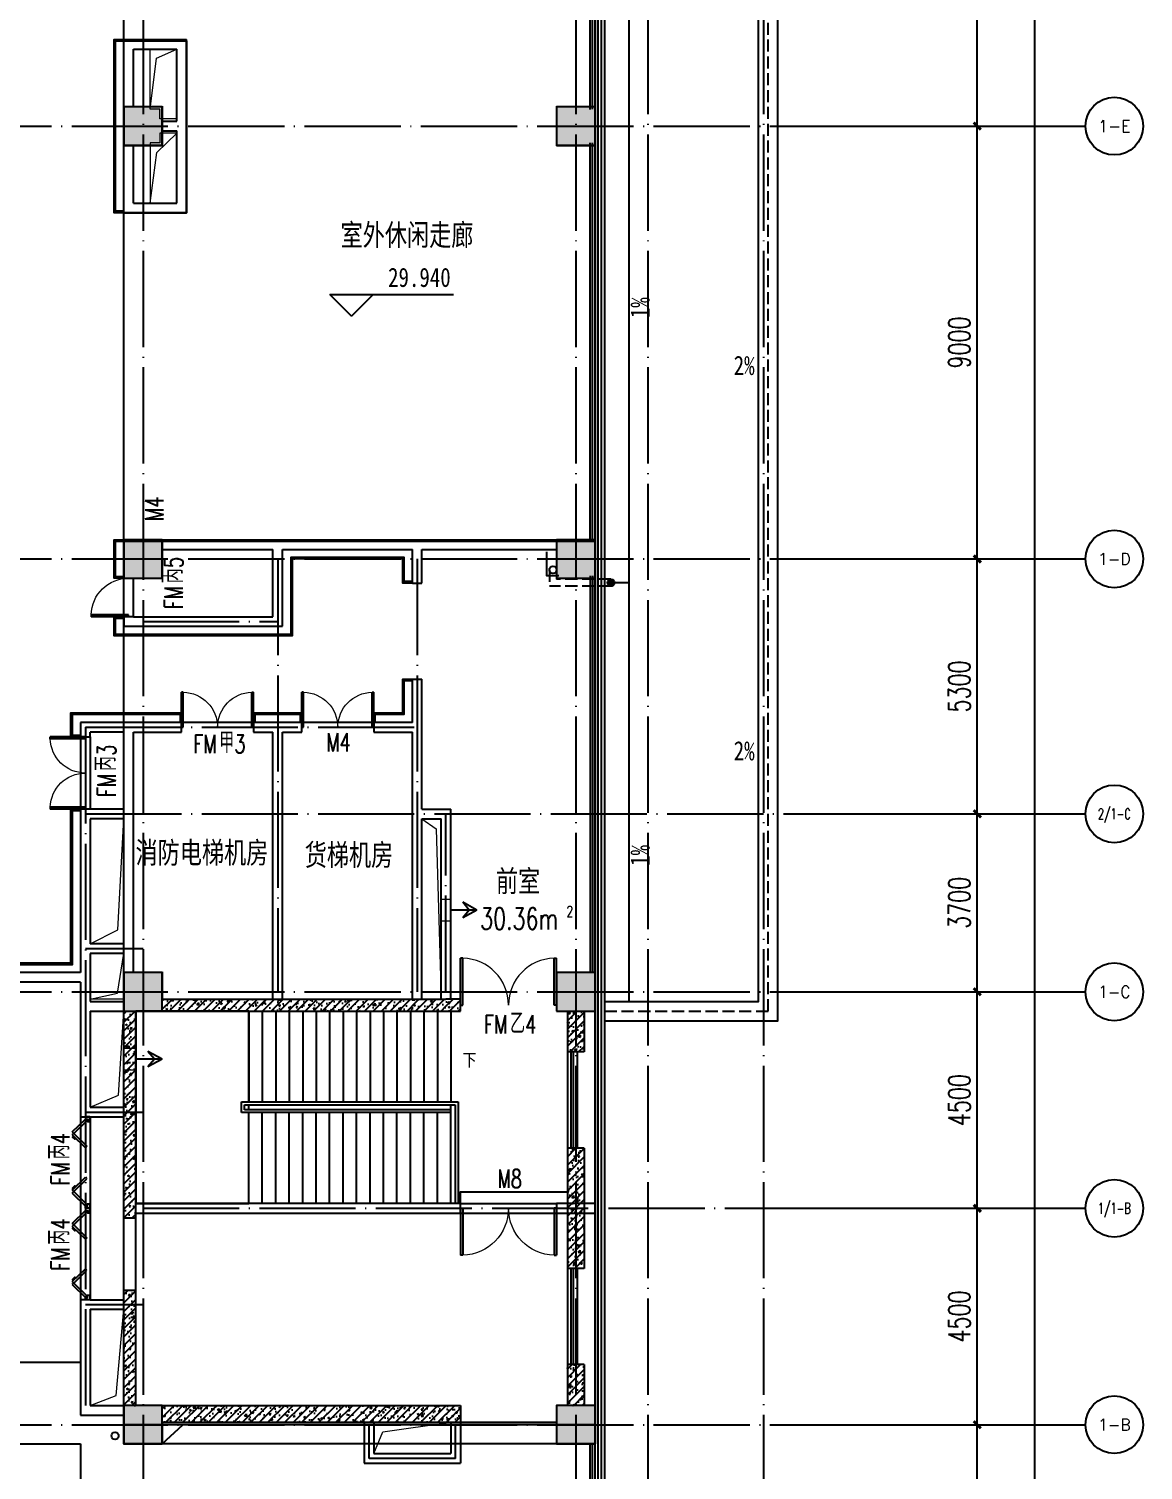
# Model space of a CAD drawing. Header units: millimetres. Extents: x 948020 to 1044234, y 901182 to 1012496.
# Drawn here: x 1021059 to 1044234, y 917026 to 946993 of the extents above; entities that cross this region are included whole.
import ezdxf
from ezdxf.enums import TextEntityAlignment as Align

# ---------------------------------------------------------------- set-up
doc = ezdxf.new("R2010")
doc.units = ezdxf.units.MM
doc.header["$LTSCALE"] = 1000
doc.header["$MEASUREMENT"] = 0
for name, pattern in [('7', [1.2, -0.6, 0.6]), ('DASH', [0.35, 0.25, -0.1]), ('DOTE', [2.42, 2, -0.2, 0.02, -0.2])]:
    doc.linetypes.add(name, pattern=pattern)
doc.layers.get('0').update_dxf_attribs({"linetype": 'CONTINUOUS'})
doc.layers.get('Defpoints').update_dxf_attribs({"linetype": 'CONTINUOUS'})
for name, color, linetype in [('AXIS', 3, 'CONTINUOUS'), ('COLUMN', 255, 'CONTINUOUS'), ('DIM_ELEV', 3, 'CONTINUOUS'), ('DIM_SYMB', 3, 'CONTINUOUS'), ('DOTE', 1, 'DOTE'), ('PUB_HATCH', 251, 'CONTINUOUS'), ('RAIL', 163, 'CONTINUOUS'), ('SPACE', 7, 'CONTINUOUS'), ('STAIR', 2, 'CONTINUOUS'), ('WALL', 255, 'CONTINUOUS'), ('WINDOW', 4, 'CONTINUOUS'), ('WZ', 7, 'CONTINUOUS'), ('x粉刷线', 62, 'CONTINUOUS'), ('排烟', 6, 'CONTINUOUS'), ('文字', 7, 'CONTINUOUS'), ('柱', 2, 'CONTINUOUS'), ('柱虚线', 54, '7'), ('栏杆', 212, 'CONTINUOUS'), ('砼墙', 3, 'CONTINUOUS'), ('门窗', 40, 'CONTINUOUS')]:
    doc.layers.add(name, color=color, linetype=linetype)
doc.layers.add('P-SANR-FIXT', color=6, linetype='CONTINUOUS', lineweight=15)
doc.styles.add('-宋体', font='', dxfattribs={"width": 0.8})
doc.styles.add('_TCH_AXIS', font='COMPLEX', dxfattribs={"bigfont": 'GBCBIG'})
doc.styles.add('_TCH_DIM', font='', dxfattribs={"width": 0.8})
doc.styles.add('_TCH_SPACE', font='SIMPLEX', dxfattribs={"height": 5, "bigfont": 'GBCBIG'})
doc.styles.add('DIM_FONT', font='SIMPLEX', dxfattribs={"width": 0.7, "bigfont": 'GBCBIG'})
doc.styles.get('-宋体').set_extended_font_data('SimSun')
doc.styles.get('_TCH_DIM').set_extended_font_data('SimSun')
doc.dimstyles.new('_TCH_ARCH&&150', dxfattribs={"dimscale": 1.5, "dimtxt": 300, "dimasz": 100, "dimexe": 250, "dimexo": 300, "dimgap": 100, "dimtad": 1, "dimdec": 0, "dimzin": 0, "dimdsep": 46, "dimtxsty": 'DIM_FONT', "dimblk": 'ARCHTICK', "dimcen": 0.09, "dimclrt": 7, "dimazin": 2, "dimtfac": 1, "dimtdec": 0, "dimtix": 1, "dimtmove": 2, "dimatfit": 3, "dimfxl": 1, "dimtolj": 1, "dimtzin": 0, "dimarcsym": 0})
pattern_1 = [(45, (0, 0), (-88.388348, 88.388348), []), (50, (0, 0), (358.63009, -31.37607), [37.5, -412.5]), (355, (0, 0), (-69.37567, 376.09607), [30, -330]), (100.4514, (29.9, -2.6), (289.25469, 344.71977), [31.870095, -350.57106]), (46.1842, (0, 100), (533.62052, -82.75951), [56.25, -618.75]), (96.6356, (44.47, 93.1), (467.33135, 487.05894), [47.80514, -525.8565]), (351.1842, (0, 100), (467.33097, 487.0593), [45, -495]), (21, (50, 75), (298.453526, -201.309445), [37.5, -412.5]), (326, (50, 75), (121.65767, 362.57502), [30, -330]), (71.4514, (74.87, 58.22), (420.11131, 161.26525), [31.870095, -350.57106]), (37.5, (0, 0), (6.079928, 166.446927), [0, -326, 0, -335, 0, -331.25]), (7.5, (0, 0), (131.534769, 197.205856), [0, -191, 0, -318.5, 0, -126.25]), (327.5, (-111.5, 0), (266.911218, -11.277436), [0, -125, 0, -390, 0, -517.5]), (317.5, (-161.5, 0), (291.593085, 50.05249), [0, -162.5, 0, -259, 0, -367.5])]

# ---------------------------------------------------------------- blocks, each defined once
blk = doc.blocks.new('A$C5BB50297')
at = {"layer": '柱', "const_width": 0.35}
for points in [[(639.18, 270.18), (639.18, 278.18), (631.18, 278.18), (631.18, 270.18)], [(729.18, 270.18), (729.18, 278.18), (721.18, 278.18), (721.18, 270.18)], [(639.18, 180.18), (639.18, 188.18), (631.18, 188.18), (631.18, 180.18)], [(729.18, 180.18), (729.18, 188.18), (721.18, 188.18), (721.18, 180.18)]]:
    blk.add_lwpolyline(points, close=True, dxfattribs=at)
for points in [[(639.18, 92.68), (639.18, 98.18), (631.18, 98.18), (631.18, 90.18)], [(726.93, 90.18), (729.18, 90.18), (729.18, 98.18), (721.18, 98.18), (721.18, 92.68)], [(633.68, 90.18), (639.18, 90.18)], [(721.18, 90.18), (723.43, 90.18)], [(631.18, 8.18), (631.18, 0.18), (639.18, 0.18), (639.18, 4.68)], [(639.18, 8.18), (633.68, 8.18)], [(723.43, 8.18), (721.18, 8.18)], [(721.18, 4.68), (721.18, 0.18), (729.18, 0.18), (729.18, 8.18), (726.93, 8.18)]]:
    blk.add_lwpolyline(points, dxfattribs=at)
at = {"layer": '柱虚线', "const_width": 0.18}
for points in [[(631.18, 90.18), (633.68, 90.18)], [(639.18, 90.18), (639.18, 92.68)], [(721.18, 92.68), (721.18, 90.18)], [(723.43, 90.18), (726.93, 90.18)], [(633.68, 8.18), (631.18, 8.18)], [(639.18, 4.68), (639.18, 8.18)], [(721.18, 8.18), (721.18, 4.68)], [(726.93, 8.18), (723.43, 8.18)]]:
    blk.add_lwpolyline(points, dxfattribs=at)
at = {"layer": '砼墙', "const_width": 0.35}
for points in [[(631.18, 47.18), (631.18, 90.18)], [(633.68, 47.18), (633.68, 90.18)], [(639.18, 92.68), (701.18, 92.68)], [(639.18, 90.18), (701.18, 90.18)], [(701.18, 90.18), (701.18, 92.68)], [(721.18, 90.18), (721.18, 92.68)], [(723.43, 81.68), (723.43, 90.18)], [(726.93, 81.68), (726.93, 90.18)], [(726.93, 81.68), (723.43, 81.68)], [(723.43, 36.68), (723.43, 61.68)], [(726.93, 61.68), (723.43, 61.68)], [(726.93, 36.68), (726.93, 61.68)], [(633.68, 47.18), (631.18, 47.18)], [(726.93, 36.68), (723.43, 36.68)], [(631.18, 8.18), (631.18, 32.18)], [(633.68, 32.18), (631.18, 32.18)], [(633.68, 8.18), (633.68, 32.18)], [(723.43, 8.18), (723.43, 16.68)], [(726.93, 16.68), (723.43, 16.68)], [(726.93, 8.18), (726.93, 16.68)], [(639.18, 8.18), (701.18, 8.18)], [(701.18, 4.68), (701.18, 8.18)], [(721.18, 4.68), (721.18, 8.18)], [(639.18, 4.68), (701.18, 4.68)]]:
    blk.add_lwpolyline(points, dxfattribs=at)
blk = doc.blocks.new('_ArchTick')
at = {"color": 0, "linetype": 'ByBlock', "const_width": 0.4}
blk.add_lwpolyline([(-0.5, -0.5), (0.5, 0.5)], dxfattribs=at)
blk = doc.blocks.new('*D17')
at = {"layer": 'AXIS', "color": 0, "lineweight": -2, "transparency": 16777216}
for p, q in [((1037484, 917971), (1041159, 917971)), ((1040784, 912771), (1040784, 917971)), ((1037484, 912771), (1041159, 912771))]:
    blk.add_line(p, q, dxfattribs=at)
at = {"layer": 'Defpoints', "color": 0}
for p in [(1037034, 917971), (1040784, 917971), (1037034, 912771)]:
    blk.add_point(p, dxfattribs=at)
at = {"layer": 'AXIS', "color": 0, "lineweight": -2, "transparency": 16777216, "xscale": 150, "yscale": 150, "zscale": 150}
for p, rotation in [((1040784, 917971), 90), ((1040784, 912771), 270)]:
    blk.add_blockref('_ArchTick', p, dxfattribs=dict(at, rotation=rotation))
at = {"layer": 'AXIS', "color": 7, "transparency": 16777216, "insert": (1040409, 915371), "char_height": 450, "attachment_point": 5, "rotation": 90, "style": 'DIM_FONT'}
blk.add_mtext('\\A1;5200', dxfattribs=at)
blk = doc.blocks.new('*D18')
at = {"layer": 'AXIS', "color": 0, "lineweight": -2, "transparency": 16777216}
for p, q in [((1037484, 922471), (1041159, 922471)), ((1040784, 917971), (1040784, 922471)), ((1037484, 917971), (1041159, 917971))]:
    blk.add_line(p, q, dxfattribs=at)
at = {"layer": 'Defpoints', "color": 0}
for p in [(1037034, 922471), (1040784, 922471), (1037034, 917971)]:
    blk.add_point(p, dxfattribs=at)
at = {"layer": 'AXIS', "color": 0, "lineweight": -2, "transparency": 16777216, "xscale": 150, "yscale": 150, "zscale": 150}
for p, rotation in [((1040784, 922471), 90), ((1040784, 917971), 270)]:
    blk.add_blockref('_ArchTick', p, dxfattribs=dict(at, rotation=rotation))
at = {"layer": 'AXIS', "color": 7, "transparency": 16777216, "insert": (1040409, 920221), "char_height": 450, "attachment_point": 5, "rotation": 90, "style": 'DIM_FONT'}
blk.add_mtext('\\A1;4500', dxfattribs=at)
blk = doc.blocks.new('*D19')
at = {"layer": 'AXIS', "color": 0, "lineweight": -2, "transparency": 16777216}
for p, q in [((1037484, 926971), (1041159, 926971)), ((1040784, 922471), (1040784, 926971)), ((1037484, 922471), (1041159, 922471))]:
    blk.add_line(p, q, dxfattribs=at)
at = {"layer": 'Defpoints', "color": 0}
for p in [(1037034, 926971), (1040784, 926971), (1037034, 922471)]:
    blk.add_point(p, dxfattribs=at)
at = {"layer": 'AXIS', "color": 0, "lineweight": -2, "transparency": 16777216, "xscale": 150, "yscale": 150, "zscale": 150}
for p, rotation in [((1040784, 926971), 90), ((1040784, 922471), 270)]:
    blk.add_blockref('_ArchTick', p, dxfattribs=dict(at, rotation=rotation))
at = {"layer": 'AXIS', "color": 7, "transparency": 16777216, "insert": (1040409, 924721), "char_height": 450, "attachment_point": 5, "rotation": 90, "style": 'DIM_FONT'}
blk.add_mtext('\\A1;4500', dxfattribs=at)
blk = doc.blocks.new('*D20')
at = {"layer": 'AXIS', "color": 0, "lineweight": -2, "transparency": 16777216}
for p, q in [((1037484, 930671), (1041159, 930671)), ((1040784, 926971), (1040784, 930671)), ((1037484, 926971), (1041159, 926971))]:
    blk.add_line(p, q, dxfattribs=at)
at = {"layer": 'Defpoints', "color": 0}
for p in [(1037034, 930671), (1040784, 930671), (1037034, 926971)]:
    blk.add_point(p, dxfattribs=at)
at = {"layer": 'AXIS', "color": 0, "lineweight": -2, "transparency": 16777216, "xscale": 150, "yscale": 150, "zscale": 150}
for p, rotation in [((1040784, 930671), 90), ((1040784, 926971), 270)]:
    blk.add_blockref('_ArchTick', p, dxfattribs=dict(at, rotation=rotation))
at = {"layer": 'AXIS', "color": 7, "transparency": 16777216, "insert": (1040409, 928821), "char_height": 450, "attachment_point": 5, "rotation": 90, "style": 'DIM_FONT'}
blk.add_mtext('\\A1;3700', dxfattribs=at)
blk = doc.blocks.new('*D21')
at = {"layer": 'AXIS', "color": 0, "lineweight": -2, "transparency": 16777216}
for p, q in [((1037484, 935971), (1041159, 935971)), ((1040784, 930671), (1040784, 935971)), ((1037484, 930671), (1041159, 930671))]:
    blk.add_line(p, q, dxfattribs=at)
at = {"layer": 'Defpoints', "color": 0}
for p in [(1037034, 935971), (1040784, 935971), (1037034, 930671)]:
    blk.add_point(p, dxfattribs=at)
at = {"layer": 'AXIS', "color": 0, "lineweight": -2, "transparency": 16777216, "xscale": 150, "yscale": 150, "zscale": 150}
for p, rotation in [((1040784, 935971), 90), ((1040784, 930671), 270)]:
    blk.add_blockref('_ArchTick', p, dxfattribs=dict(at, rotation=rotation))
at = {"layer": 'AXIS', "color": 7, "transparency": 16777216, "insert": (1040409, 933321), "char_height": 450, "attachment_point": 5, "rotation": 90, "style": 'DIM_FONT'}
blk.add_mtext('\\A1;5300', dxfattribs=at)
blk = doc.blocks.new('*D22')
at = {"layer": 'AXIS', "color": 0, "lineweight": -2, "transparency": 16777216}
for p, q in [((1037484, 944971), (1041159, 944971)), ((1040784, 935971), (1040784, 944971)), ((1037484, 935971), (1041159, 935971))]:
    blk.add_line(p, q, dxfattribs=at)
at = {"layer": 'Defpoints', "color": 0}
for p in [(1037034, 944971), (1040784, 944971), (1037034, 935971)]:
    blk.add_point(p, dxfattribs=at)
at = {"layer": 'AXIS', "color": 0, "lineweight": -2, "transparency": 16777216, "xscale": 150, "yscale": 150, "zscale": 150}
for p, rotation in [((1040784, 944971), 90), ((1040784, 935971), 270)]:
    blk.add_blockref('_ArchTick', p, dxfattribs=dict(at, rotation=rotation))
at = {"layer": 'AXIS', "color": 7, "transparency": 16777216, "insert": (1040409, 940471), "char_height": 450, "attachment_point": 5, "rotation": 90, "style": 'DIM_FONT'}
blk.add_mtext('\\A1;9000', dxfattribs=at)
blk = doc.blocks.new('*D23')
at = {"layer": 'AXIS', "color": 0, "lineweight": -2, "transparency": 16777216}
for p, q in [((1037484, 953971), (1041159, 953971)), ((1040784, 944971), (1040784, 953971)), ((1037484, 944971), (1041159, 944971))]:
    blk.add_line(p, q, dxfattribs=at)
at = {"layer": 'Defpoints', "color": 0}
for p in [(1037034, 953971), (1040784, 953971), (1037034, 944971)]:
    blk.add_point(p, dxfattribs=at)
at = {"layer": 'AXIS', "color": 0, "lineweight": -2, "transparency": 16777216, "xscale": 150, "yscale": 150, "zscale": 150}
for p, rotation in [((1040784, 953971), 90), ((1040784, 944971), 270)]:
    blk.add_blockref('_ArchTick', p, dxfattribs=dict(at, rotation=rotation))
at = {"layer": 'AXIS', "color": 7, "transparency": 16777216, "insert": (1040409, 949471), "char_height": 450, "attachment_point": 5, "rotation": 90, "style": 'DIM_FONT'}
blk.add_mtext('\\A1;9000', dxfattribs=at)
blk = doc.blocks.new('*D32')
at = {"layer": 'AXIS', "color": 0, "lineweight": -2, "transparency": 16777216}
for p, q in [((1037484, 1002971), (1042359, 1002971)), ((1041984, 912671), (1041984, 1002971)), ((1037484, 912671), (1042359, 912671))]:
    blk.add_line(p, q, dxfattribs=at)
at = {"layer": 'Defpoints', "color": 0}
for p in [(1037034, 1002971), (1041984, 1002971), (1037034, 912671)]:
    blk.add_point(p, dxfattribs=at)
at = {"layer": 'AXIS', "color": 0, "lineweight": -2, "transparency": 16777216, "xscale": 150, "yscale": 150, "zscale": 150}
for p, rotation in [((1041984, 1002971), 90), ((1041984, 912671), 270)]:
    blk.add_blockref('_ArchTick', p, dxfattribs=dict(at, rotation=rotation))
at = {"layer": 'AXIS', "color": 7, "transparency": 16777216, "insert": (1041609, 957821), "char_height": 450, "attachment_point": 5, "rotation": 90, "style": 'DIM_FONT'}
blk.add_mtext('\\A1;90300', dxfattribs=at)
blk = doc.blocks.new('_FZH')
blk.add_lwpolyline([(-0.5, -0.5), (0.5, -0.5), (0.5, 0.5), (-0.5, 0.5)], close=True)
at = {"layer": 'PUB_HATCH'}
blk.add_solid([(-0.5, -0.5), (0.5, -0.5), (-0.5, 0.5), (0.5, 0.5)], dxfattribs=at)
blk = doc.blocks.new('$DorLib2D$00000002')
for p, q in [((-0.5, 0), (-0.5, 0.4875)), ((-0.475, 0.4875), (-0.5, 0.4875)), ((-0.475, 0), (-0.475, 0.4875)), ((0.475, 0), (0.475, 0.4875)), ((0.475, 0.4875), (0.5, 0.4875)), ((0.5, 0), (0.5, 0.4875)), ((-0.5, 0), (-0.475, 0)), ((0.5, 0), (0.475, 0))]:
    blk.add_line(p, q)
at = {"lineweight": 13}
for centre, start, end in [((-0.4875, 0), 0, 88.53072), ((0.4875, 0), 91.46928, 180)]:
    blk.add_arc(centre, 0.4875, start, end, dxfattribs=at)
blk = doc.blocks.new('$DorLib2D$00000001')
for p, q in [((0.45, 0.975), (0.5, 0.975)), ((0.45, 0), (0.45, 0.975)), ((0.5, 0), (0.5, 0.975)), ((0.5, 0), (0.45, 0))]:
    blk.add_line(p, q)
at = {"lineweight": 13}
blk.add_arc((0.475, 0), 0.975, 91.4693, 180, dxfattribs=at)
blk = doc.blocks.new('$DorLib2D$00000034')
for p, q in [((-0.5, -0.048), (-0.5, 0)), ((-0.335, 0.143), (-0.475, 0)), ((-0.458, -0.016), (-0.475, 0)), ((-0.318, 0.126), (-0.458, -0.016)), ((-0.335, 0.143), (-0.318, 0.126)), ((-0.302, 0.143), (-0.318, 0.126)), ((-0.318, 0.126), (-0.178, -0.016)), ((-0.302, 0.143), (-0.161, 0)), ((-0.178, -0.016), (-0.161, 0)), ((0.302, 0.143), (0.161, 0)), ((0.178, -0.016), (0.161, 0)), ((0.318, 0.126), (0.178, -0.016)), ((0.302, 0.143), (0.318, 0.126)), ((0.335, 0.143), (0.318, 0.126)), ((0.318, 0.126), (0.458, -0.016)), ((0.335, 0.143), (0.475, 0)), ((0.458, -0.016), (0.475, 0)), ((0.5, -0.048), (0.5, 0))]:
    blk.add_line(p, q)
for points in [[(-0.5, 0), (-0.475, 0), (-0.475, -0.023), (-0.45, -0.023), (-0.45, -0.048), (-0.5, -0.048)], [(-0.29, 0.131), (-0.28, 0.14), (-0.255, 0.114), (-0.264, 0.105)], [(-0.287, 0.127), (-0.28, 0.134), (-0.262, 0.114), (-0.268, 0.108)], [(0.29, 0.131), (0.28, 0.14), (0.255, 0.114), (0.264, 0.105)], [(0.287, 0.127), (0.28, 0.134), (0.262, 0.114), (0.268, 0.108)], [(0.5, 0), (0.475, 0), (0.475, -0.023), (0.45, -0.023), (0.45, -0.048), (0.5, -0.048)]]:
    blk.add_lwpolyline(points)

msp = doc.modelspace()

# ---------------------------------------------------------------- hatches: boundary and pattern name
at = {"layer": 'PUB_HATCH'}
h = msp.add_hatch(dxfattribs=at)
h.set_pattern_fill('ANSI31', color=256, scale=10, style=0)
h.set_pattern_definition([(45, (963659.951, 906197.589), (-11.22532, 11.22532), [])])
h.paths.add_polyline_path([(1033231.5, 935478, 1), (1033101.5, 935478, 1)])
h = msp.add_hatch(dxfattribs=at)
h.set_pattern_fill('钢筋混凝土', color=256, scale=50, style=0)
h.set_pattern_definition(pattern_1)
h.paths.add_polyline_path([(1023835, 926820.8), (1023835, 926570.8), (1026135, 926570.8), (1026126, 926654.2), (1026135, 926820.8)])
h = msp.add_hatch(dxfattribs=at)
h.set_pattern_fill('钢筋混凝土', color=256, scale=50, style=0)
h.set_pattern_definition(pattern_1)
h.paths.add_polyline_path([(1026130.5, 926654.2), (1026121.6, 926570.8), (1026235, 926570.8), (1026235, 926820.8), (1026121.6, 926820.8)])
h = msp.add_hatch(dxfattribs=at)
h.set_pattern_fill('钢筋混凝土', color=256, scale=50, style=0)
h.set_pattern_definition(pattern_1)
h.paths.add_polyline_path([(1026235, 926820.8), (1026235, 926570.8), (1029135, 926570.8), (1029135, 926820.8)])
h = msp.add_hatch(dxfattribs=at)
h.set_pattern_fill('钢筋混凝土', color=256, scale=50, style=0)
h.set_pattern_definition(pattern_1)
h.paths.add_polyline_path([(1029135, 926820.8), (1029135, 926570.8), (1029735, 926570.8), (1029735, 926820.8)])
h = msp.add_hatch(dxfattribs=at)
h.set_pattern_fill('钢筋混凝土', color=256, scale=50, style=0)
h.set_pattern_definition(pattern_1)
h.paths.add_polyline_path([(1029735, 926570.8), (1030035, 926570.8), (1030035, 926820.8), (1029735, 926820.8)])
h = msp.add_hatch(dxfattribs=at)
h.set_pattern_fill('钢筋混凝土', color=256, scale=50, style=0)
h.set_pattern_definition(pattern_1)
h.paths.add_polyline_path([(1023035, 924470.8), (1023285, 924470.8), (1023285, 926570.8), (1023035, 926570.8)])
h = msp.add_hatch(dxfattribs=at)
h.set_pattern_fill('钢筋混凝土', color=256, scale=50, style=0)
h.set_pattern_definition(pattern_1)
h.paths.add_polyline_path([(1032610, 926570.8), (1032260, 926570.8), (1032260, 925720.8), (1032610, 925720.8)])
h = msp.add_hatch(dxfattribs=at)
h.set_pattern_fill('钢筋混凝土', color=256, scale=50, style=0)
h.set_pattern_definition(pattern_1)
h.paths.add_polyline_path([(1023035, 922470.8), (1023285, 922470.8), (1023285, 924470.8), (1023035, 924470.8)])
h = msp.add_hatch(dxfattribs=at)
h.set_pattern_fill('钢筋混凝土', color=256, scale=50, style=0)
h.set_pattern_definition(pattern_1)
h.paths.add_polyline_path([(1032260, 923720.8), (1032260, 921220.8), (1032610, 921220.8), (1032610, 923720.8)])
h = msp.add_hatch(dxfattribs=at)
h.set_pattern_fill('钢筋混凝土', color=256, scale=50, style=0)
h.set_pattern_definition(pattern_1)
h.paths.add_polyline_path([(1023285, 922270.8), (1023285, 922470.8), (1023035, 922470.8), (1023035, 922270.8)])
h = msp.add_hatch(dxfattribs=at)
h.set_pattern_fill('钢筋混凝土', color=256, scale=50, style=0)
h.set_pattern_definition(pattern_1)
h.paths.add_polyline_path([(1023035, 920470.8), (1023285, 920470.8), (1023285, 920770.8), (1023035, 920770.8)])
h = msp.add_hatch(dxfattribs=at)
h.set_pattern_fill('钢筋混凝土', color=256, scale=50, style=0)
h.set_pattern_definition(pattern_1)
h.paths.add_polyline_path([(1023035, 918370.8), (1023285, 918370.8), (1023285, 920470.8), (1023035, 920470.8)])
h = msp.add_hatch(dxfattribs=at)
h.set_pattern_fill('钢筋混凝土', color=256, scale=50, style=0)
h.set_pattern_definition(pattern_1)
h.paths.add_polyline_path([(1032260, 918370.8), (1032610, 918370.8), (1032610, 919220.8), (1032260, 919220.8)])
h = msp.add_hatch(dxfattribs=at)
h.set_pattern_fill('钢筋混凝土', color=256, scale=50, style=0)
h.set_pattern_definition(pattern_1)
h.paths.add_polyline_path([(1023835, 918370.8), (1023835, 918020.8), (1028135, 918020.8), (1028135, 918370.8)])
h = msp.add_hatch(dxfattribs=at)
h.set_pattern_fill('钢筋混凝土', color=256, scale=50, style=0)
h.set_pattern_definition(pattern_1)
h.paths.add_polyline_path([(1028135, 918370.8), (1028135, 918020.8), (1029933.6, 918020.8), (1029933.6, 918370.8)])
h = msp.add_hatch(dxfattribs=at)
h.set_pattern_fill('钢筋混凝土', color=256, scale=50, style=0)
h.set_pattern_definition(pattern_1)
h.paths.add_polyline_path([(1029933.6, 918370.8), (1029933.6, 918020.8), (1030035, 918020.8), (1030035, 918370.8)])

# ---------------------------------------------------------------- linework, layer by layer
at = {"layer": 'AXIS'}
for p, q in [((1037034.5, 944970.8), (1043034.5, 944970.8)), ((1037034.5, 935970.8), (1043034.5, 935970.8)), ((1037034.5, 930670.8), (1043034.5, 930670.8)), ((1037034.5, 926970.8), (1043034.5, 926970.8)), ((1037034.5, 922470.8), (1043034.5, 922470.8)), ((1037034.5, 917970.8), (1043034.5, 917970.8))]:
    msp.add_line(p, q, dxfattribs=at)
for centre in [(1043634.5, 944970.8), (1043634.5, 935970.8), (1043634.5, 930670.8), (1043634.5, 926970.8), (1043634.5, 922470.8), (1043634.5, 917970.8)]:
    msp.add_circle(centre, 600, dxfattribs=at)
at = {"layer": 'DIM_ELEV'}
for p, q in [((1027769, 941019.9), (1027319, 941469.9)), ((1027319, 941469.9), (1029890.8, 941469.9)), ((1027769, 941019.9), (1028219, 941469.9))]:
    msp.add_line(p, q, dxfattribs=at)
at = {"layer": 'DIM_SYMB'}
for points in [[(1033262.4, 941574, 0, 0, 0), (1033262.4, 940569.7, 120, 0, 0), (1033262.4, 940119.7, 0, 0, 0)], [(1035561.9, 940059.6, 0, 0, 0), (1034678.2, 940059.6, 120, 0, 0), (1034228.2, 940059.6, 0, 0, 0)], [(1035561.9, 932046.7, 0, 0, 0), (1034678.2, 932046.7, 120, 0, 0), (1034228.2, 932046.7, 0, 0, 0)], [(1033262.4, 929385.6, 0, 0, 0), (1033262.4, 930389.9, 120, 0, 0), (1033262.4, 930839.9, 0, 0, 0)], [(1029975, 925595.8, 0, 0, 0), (1024460, 925595.8, 0, 0, 0), (1024460, 923545.8, 0, 0, 0), (1029395, 923545.8, 80, 0, 0), (1029695, 923545.8, 0, 0, 0)]]:
    msp.add_lwpolyline(points, format="xyseb", dxfattribs=at)
at = {"layer": 'DOTE'}
for p, q in [((1023435, 1005295.6), (1023435, 908381.6)), ((1032435, 1005295.6), (1032435, 908381.6)), ((1033935, 1005295.6), (1033935, 908381.6)), ((1036335, 1005295.6), (1036335, 908381.6)), ((954193.3, 944970.8), (1038231.8, 944970.8)), ((954193.3, 935970.8), (1038231.8, 935970.8)), ((1026235, 935970.8), (1026235, 926970.8)), ((1029135, 935970.8), (1029135, 926970.8)), ((1023435, 934670.8), (1026235, 934670.8)), ((1022235, 932470.8), (1022235, 917970.8)), ((1022235, 932470.8), (1029135, 932470.8)), ((1022235, 930670.8), (1038231.8, 930670.8)), ((1029735, 926970.8), (1029735, 930670.8)), ((1022235, 927870.8), (1023435, 927870.8)), ((954193.3, 926970.8), (1038231.8, 926970.8)), ((1022235, 924470.8), (1023435, 924470.8)), ((1023435, 922470.8), (1038231.8, 922470.8)), ((1022235, 920470.8), (1023435, 920470.8)), ((954193.3, 917970.8), (1038231.8, 917970.8)), ((1028135, 917270.8), (1028135, 917970.8)), ((1029933.6, 917270.8), (1029933.6, 917970.8)), ((1029933.6, 917270.8), (1028135, 917270.8))]:
    msp.add_line(p, q, dxfattribs=at)
at = {"layer": 'P-SANR-FIXT'}
for p, q in [((1023585, 945320.8), (1023711.1, 946381.8)), ((1023711.1, 946381.8), (1024135, 946570.8)), ((1023719.1, 944424.8), (1024135, 944820.8)), ((1023585, 943370.8), (1023719.1, 944424.8)), ((1022909.9, 928260), (1023035, 930570.8)), ((1029235, 930570.8), (1029533.2, 930363)), ((1029533.2, 930363), (1029635, 926820.8)), ((1022335, 927970.8), (1022909.9, 928260)), ((1022904.6, 926945), (1023035, 927770.8)), ((1022335, 926820.8), (1022904.6, 926945)), ((1023035, 926820.8), (1022335, 926820.8)), ((1022926.2, 924824.9), (1023035, 926570.8)), ((1022335, 924570.8), (1022926.2, 924824.9)), ((1022875.5, 918578.1), (1023035, 920370.8)), ((1022335, 918370.8), (1022875.5, 918578.1)), ((1028423.5, 917824.3), (1029833.6, 918020.8)), ((1028235, 917370.8), (1028423.5, 917824.3))]:
    msp.add_line(p, q, dxfattribs=at)
for points in [[(1023585, 945320.8), (1023585, 946570.8), (1024135, 946570.8), (1024135, 945120.8), (1023785, 945120.8), (1023785, 945320.8)], [(1023585, 944620.8), (1023585, 943370.8), (1024135, 943370.8), (1024135, 944820.8), (1023785, 944820.8), (1023785, 944620.8)]]:
    msp.add_lwpolyline(points, close=True, dxfattribs=at)
at = {"layer": 'RAIL'}
for points in [[(1033035, 926370.8), (1036635, 926370.8), (1036635, 1003170.8), (985935, 1003170.8), (985935, 999570.8)], [(1023035, 943170.8), (1022835, 943170.8), (1022835, 943570.8), (1022835, 946770.8), (1023035, 946770.8)], [(1023035, 943200.8), (1022865, 943200.8), (1022865, 943570.8), (1022865, 946740.8), (1023035, 946740.8)], [(1023035, 935570.8), (1022835, 935570.8), (1022835, 936370.8), (1023035, 936370.8)], [(1023035, 935600.8), (1022865, 935600.8), (1022865, 936340.8), (1023035, 936340.8)], [(1029035, 935470.5), (1028835, 935470.5), (1028835, 935970.8), (1026535, 935970.8), (1026535, 934370.8), (1022835, 934370.8), (1022835, 934770.8), (1023035, 934770.8)], [(1029035, 935500.5), (1028865, 935500.5), (1028865, 936000.8), (1026505, 936000.8), (1026505, 934400.8), (1022865, 934400.8), (1022865, 934740.8), (1023035, 934740.8)], [(1028235.1, 932570.8), (1028235.1, 932770.8), (1028835.1, 932770.8), (1028835.1, 933470.8), (1029035, 933470.5)], [(1028265.1, 932570.8), (1028265.1, 932740.8), (1028865.1, 932740.8), (1028865.1, 933440.8), (1029035, 933440.5)], [(1022135, 932270.8), (1021935, 932270.8), (1021935, 932770.8), (1024234.6, 932770.8), (1024234.6, 932570.8)], [(1022135, 932300.4), (1021965, 932300.4), (1021965, 932740.8), (1024204.6, 932740.8), (1024204.6, 932570.8)], [(1025734.6, 932570.8), (1025734.6, 932770.8), (1026735.1, 932770.8), (1026735.1, 932570.8)], [(1025764.6, 932570.8), (1025764.6, 932740.8), (1026705.1, 932740.8), (1026705.1, 932570.8)], [(978035, 925470.8), (977835, 925470.8), (977835, 927570.8), (1021935, 927570.8), (1021935, 930770.8), (1022135, 930770.8)], [(978035, 925500.8), (977865, 925500.8), (977865, 927540.8), (1021965, 927540.8), (1021965, 930740.8), (1022135, 930740.8)]]:
    msp.add_lwpolyline(points, dxfattribs=at)
at = {"layer": 'STAIR', "linetype": 'DASH'}
for p, q in [((1031885.1, 935745.8), (1031885.1, 935403)), ((1032035.1, 935745.8), (1032035.1, 935553)), ((1033166.5, 935403), (1031885.1, 935403)), ((1033166.5, 935553), (1032035.1, 935553))]:
    msp.add_line(p, q, dxfattribs=at)
at = {"layer": 'STAIR'}
for p, q in [((1033241.5, 935479.8), (1033535.1, 935479.8)), ((1025635, 926570.8), (1023285, 926570.8)), ((1023285, 926570.8), (1023285, 922570.8)), ((1025635, 926570.8), (1029835, 926570.8)), ((1025635, 926570.8), (1025635, 924680.8)), ((1025635, 924680.8), (1025635, 926570.8)), ((1025915, 926570.8), (1025915, 924680.8)), ((1026195, 926570.8), (1026195, 924680.8)), ((1026475, 926570.8), (1026475, 924680.8)), ((1026755, 926570.8), (1026755, 924680.8)), ((1027035, 926570.8), (1027035, 924680.8)), ((1027315, 926570.8), (1027315, 924680.8)), ((1027595, 926570.8), (1027595, 924680.8)), ((1027875, 926570.8), (1027875, 924680.8)), ((1028155, 926570.8), (1028155, 924680.8)), ((1028435, 926570.8), (1028435, 924680.8)), ((1028715, 926570.8), (1028715, 924680.8)), ((1028995, 926570.8), (1028995, 924680.8)), ((1029275, 926570.8), (1029275, 924680.8)), ((1029555, 926570.8), (1029555, 924680.8)), ((1029835, 926570.8), (1029835, 924680.8)), ((1025485, 924460.8), (1025485, 924680.8)), ((1025485, 924680.8), (1029985, 924680.8)), ((1025545, 924520.8), (1025545, 924620.8)), ((1025545, 924620.8), (1029925, 924620.8)), ((1029835, 924520.8), (1025545, 924520.8)), ((1025635, 924620.8), (1029835, 924620.8)), ((1025635, 924520.8), (1025635, 924620.8)), ((1029835, 924520.8), (1025635, 924520.8)), ((1029835, 924520.8), (1029835, 924620.8)), ((1029835, 924460.8), (1029835, 924520.8)), ((1029835, 924460.8), (1029835, 924520.8)), ((1029925, 924620.8), (1029925, 922570.8)), ((1029985, 924680.8), (1029985, 922570.8)), ((1029835, 924460.8), (1025485, 924460.8)), ((1025635, 922570.8), (1025635, 924460.8)), ((1025635, 922570.8), (1025635, 924460.8)), ((1025915, 922570.8), (1025915, 924460.8)), ((1026195, 922570.8), (1026195, 924460.8)), ((1026475, 922570.8), (1026475, 924460.8)), ((1026755, 922570.8), (1026755, 924460.8)), ((1027035, 922570.8), (1027035, 924460.8)), ((1027315, 922570.8), (1027315, 924460.8)), ((1027595, 922570.8), (1027595, 924460.8)), ((1027875, 922570.8), (1027875, 924460.8)), ((1028155, 922570.8), (1028155, 924460.8)), ((1028435, 922570.8), (1028435, 924460.8)), ((1028715, 922570.8), (1028715, 924460.8)), ((1028995, 922570.8), (1028995, 924460.8)), ((1029275, 922570.8), (1029275, 924460.8)), ((1029555, 922570.8), (1029555, 924460.8)), ((1029835, 922570.8), (1029835, 924460.8)), ((1023285, 922570.8), (1025635, 922570.8)), ((1029835, 922570.8), (1025635, 922570.8)), ((1029985, 922570.8), (1029925, 922570.8)), ((979735, 919270.8), (1022135, 919270.8)), ((1023835, 917570.8), (1024261.6, 917970.8)), ((1030035, 918020.8), (1032035, 918020.8)), ((1014785, 917570.8), (1022135, 917570.8)), ((1022135, 917570.8), (1022135, 916103.9))]:
    msp.add_line(p, q, dxfattribs=at)
at = {"layer": 'STAIR', "linetype": 'DASH'}
msp.add_lwpolyline([(1033035, 926570.8), (1036435, 926570.8), (1036435, 1002970.8), (986135, 1002970.8), (986135, 999570.8)], dxfattribs=at)
at = {"layer": 'STAIR'}
for points in [[(1033035, 926770.8), (1036235, 926770.8), (1036235, 1002770.8), (986335, 1002770.8), (986335, 999570.8)], [(986335, 1000070.8), (1033535, 1000070.8), (1033535, 926770.8)], [(1032085, 935620.8), (1031835, 935620.8), (1031835, 936120.8)]]:
    msp.add_lwpolyline(points, dxfattribs=at)
for centre, radius in [((1031960.1, 935745.8), 75), ((1033166.5, 935478), 75), ((1033166.5, 935478), 65), ((1022852.4, 917739.6), 75)]:
    msp.add_circle(centre, radius, dxfattribs=at)
at = {"layer": 'WALL'}
for p, q in [((1023035, 945370.8), (1023035, 946770.8)), ((1023035, 946770.8), (1024335, 946770.8)), ((1024335, 944970.8), (1024335, 946770.8)), ((1023235, 945370.8), (1023235, 946570.8)), ((1023235, 946570.8), (1024135, 946570.8)), ((1024135, 945070.8), (1024135, 946570.8)), ((1023835, 945070.8), (1024135, 945070.8)), ((1024335, 943170.8), (1024335, 944970.8)), ((1023835, 944870.8), (1024135, 944870.8)), ((1024135, 943370.8), (1024135, 944870.8)), ((1023035, 943170.8), (1023035, 944570.8)), ((1023235, 943370.8), (1023235, 944570.8)), ((1023035, 943170.8), (1024335, 943170.8)), ((1023235, 943370.8), (1024135, 943370.8)), ((1023835, 936370.8), (1026235, 936370.8)), ((1026235, 936370.8), (1029135, 936370.8)), ((1029135, 936370.8), (1032035, 936370.8)), ((1023835, 936170.8), (1026135, 936170.8)), ((1026135, 934770.8), (1026135, 936170.8)), ((1026335, 934570.8), (1026335, 936170.8)), ((1026335, 936170.8), (1029035, 936170.8)), ((1029035, 935470.5), (1029035, 936170.8)), ((1029235, 936170.8), (1032035, 936170.8)), ((1029235, 935470.5), (1029235, 936170.8)), ((1029035, 935470.5), (1029235, 935470.5)), ((1023235, 934770.8), (1023035, 934770.8)), ((1023035, 934770.8), (1023035, 934570.8)), ((1023235, 934770.8), (1026135, 934770.8)), ((1023035, 934570.8), (1026335, 934570.8)), ((1029035, 932570.8), (1029035, 933470.8)), ((1029035, 933470.8), (1029235, 933470.8)), ((1029235, 932470.8), (1029235, 933470.8)), ((1022135, 932570.8), (1022135, 932270.8)), ((1023135, 932570.8), (1022135, 932570.8)), ((1022335, 932270.8), (1022335, 932370.8)), ((1023035, 932370.8), (1022335, 932370.8)), ((1023035, 930770.8), (1023035, 932370.8)), ((1024234.6, 932570.8), (1023135, 932570.8)), ((1023235, 932370.8), (1024234.6, 932370.8)), ((1023235, 930670.8), (1023235, 932370.8)), ((1024234.6, 932370.8), (1024234.6, 932570.8)), ((1026235, 932570.8), (1025734.6, 932570.8)), ((1025734.6, 932570.8), (1025734.6, 932370.8)), ((1025734.6, 932370.8), (1026135, 932370.8)), ((1026135, 926820.8), (1026135, 932370.8)), ((1026735.1, 932570.8), (1026235, 932570.8)), ((1026335, 926820.8), (1026335, 932370.8)), ((1026335, 932370.8), (1026735.1, 932370.8)), ((1026735.1, 932370.8), (1026735.1, 932570.8)), ((1029035, 932570.8), (1028235.1, 932570.8)), ((1028235.1, 932570.8), (1028235.1, 932370.8)), ((1028235.1, 932370.8), (1029035, 932370.8)), ((1029035, 930670.8), (1029035, 932370.8)), ((1029235, 930770.8), (1029235, 932470.8)), ((1022135, 932270.8), (1022335, 932270.8)), ((1022335, 930770.8), (1022135, 930770.8)), ((1022135, 930770.8), (1022135, 930670.8)), ((1022135, 930670.8), (1022135, 927870.8)), ((1023035, 930770.8), (1022335, 930770.8)), ((1023035, 930570.8), (1022335, 930570.8)), ((1022335, 930570.8), (1022335, 927970.8)), ((1023035, 927970.8), (1023035, 930570.8)), ((1023235, 927870.8), (1023235, 930670.8)), ((1029035, 926820.8), (1029035, 930670.8)), ((1029235, 930770.8), (1029835, 930770.8)), ((1029235, 926820.8), (1029235, 930570.8)), ((1029235, 930570.8), (1029635, 930570.8)), ((1029635, 926820.8), (1029635, 930570.8)), ((1029835, 926820.8), (1029835, 930770.8)), ((1022135, 927870.8), (1022135, 927370.8)), ((1023035, 927970.8), (1022335, 927970.8)), ((1023235, 927370.8), (1023235, 927870.8)), ((1023035, 927770.8), (1022335, 927770.8)), ((1022335, 927770.8), (1022335, 927270.8)), ((1023035, 927370.8), (1023035, 927770.8)), ((1022135, 927370.8), (1005835, 927370.8)), ((1022335, 927270.8), (1022335, 926770.8)), ((1022135, 927170.8), (1005835, 927170.8)), ((1022135, 927170.8), (1022135, 926670.8)), ((1022135, 926670.8), (1022135, 924470.8)), ((1022335, 926770.8), (1023035, 926770.8)), ((1023835, 926820.8), (1026135, 926820.8)), ((1026121.6, 926820.8), (1026235, 926820.8)), ((1026235, 926820.8), (1029135, 926820.8)), ((1029135, 926820.8), (1029735, 926820.8)), ((1030035, 926820.8), (1029735, 926820.8)), ((1030035, 926570.8), (1030035, 926820.8)), ((1032035, 926820.8), (1032035, 926570.8)), ((1022335, 926570.8), (1022335, 924570.8)), ((1022335, 926570.8), (1023035, 926570.8)), ((1023035, 924470.8), (1023035, 926570.8)), ((1023285, 924470.8), (1023285, 926570.8)), ((1023835, 926570.8), (1026135, 926570.8)), ((1026121.6, 926570.8), (1026235, 926570.8)), ((1026235, 926570.8), (1029135, 926570.8)), ((1029135, 926570.8), (1029735, 926570.8)), ((1029735, 926570.8), (1030035, 926570.8)), ((1032260, 926570.8), (1032260, 925720.8)), ((1032610, 926570.8), (1032610, 925720.8)), ((1032610, 925720.8), (1032260, 925720.8)), ((1022335, 924570.8), (1023035, 924570.8)), ((1022135, 924470.8), (1022135, 924370.8)), ((1022135, 924370.8), (1022335, 924370.8)), ((1022335, 924370.8), (1023035, 924370.8)), ((1023035, 922470.8), (1023035, 924470.8)), ((1023285, 922470.8), (1023285, 924470.8)), ((1032260, 923720.8), (1032260, 921220.8)), ((1032610, 923720.8), (1032260, 923720.8)), ((1032610, 923720.8), (1032610, 921220.8)), ((1023035, 922270.8), (1023035, 922470.8)), ((1030035, 922570.8), (1023285, 922570.8)), ((1023285, 922270.8), (1023285, 922470.8)), ((1030035, 922370.8), (1030035, 922570.8)), ((1032835, 922570.8), (1032035, 922570.8)), ((1032035, 922570.8), (1032035, 922370.8)), ((1032835, 922370.8), (1032835, 922570.8)), ((1023035, 922270.8), (1023285, 922270.8)), ((1023035, 920770.8), (1023035, 922270.8)), ((1023285, 922370.8), (1030035, 922370.8)), ((1023285, 920770.8), (1023285, 922270.8)), ((1032035, 922370.8), (1032835, 922370.8)), ((1032610, 921220.8), (1032260, 921220.8)), ((1023035, 920470.8), (1023035, 920770.8)), ((1023035, 920770.8), (1023285, 920770.8)), ((1023285, 920470.8), (1023285, 920770.8)), ((1022335, 920570.8), (1022135, 920570.8)), ((1022135, 920570.8), (1022135, 920470.8)), ((1022135, 920470.8), (1022135, 918170.8)), ((1022335, 920570.8), (1023035, 920570.8)), ((1022335, 920370.8), (1023035, 920370.8)), ((1022335, 920370.8), (1022335, 918370.8)), ((1023035, 918370.8), (1023035, 920470.8)), ((1023285, 918370.8), (1023285, 920470.8)), ((1032260, 919220.8), (1032260, 918370.8)), ((1032610, 919220.8), (1032260, 919220.8)), ((1032610, 919220.8), (1032610, 918370.8)), ((1022335, 918370.8), (1023035, 918370.8)), ((1023835, 918370.8), (1028135, 918370.8)), ((1028135, 918370.8), (1029933.6, 918370.8)), ((1029933.6, 918370.8), (1030035, 918370.8)), ((1030035, 918370.8), (1030035, 918020.8)), ((1022135, 918170.8), (1023035, 918170.8)), ((1023835, 918020.8), (1028135, 918020.8)), ((1028035, 918020.8), (1028035, 917170.8)), ((1028135, 918020.8), (1029933.6, 918020.8)), ((1028235, 918020.8), (1028235, 917370.8)), ((1029833.6, 918020.8), (1029833.6, 917370.8)), ((1029933.6, 918020.8), (1030035, 918020.8)), ((1030033.6, 918020.8), (1030033.6, 917170.8)), ((1028235, 917370.8), (1029833.6, 917370.8)), ((1028035, 917170.8), (1030033.6, 917170.8))]:
    msp.add_line(p, q, dxfattribs=at)
at = {"layer": 'WINDOW'}
for p, q in [((1032901.7, 914370.8), (1032901.7, 999437.5)), ((1032968.4, 914370.8), (1032968.4, 999504.2)), ((1033035, 914370.8), (1033035, 999570.8)), ((1032835, 945370.8), (1032835, 953570.8)), ((1032835, 936370.8), (1032835, 944570.8)), ((1023035, 934770.8), (1023035, 935570.8)), ((1023235, 934770.8), (1023235, 935570.8)), ((1032835, 927370.8), (1032835, 935570.8)), ((1025734.6, 932570.8), (1024234.6, 932570.8)), ((1028235.1, 932570.8), (1026735.1, 932570.8)), ((1022135, 932270.8), (1022135, 930770.8)), ((1022335, 932270.8), (1022335, 930770.8)), ((1032835, 918370.8), (1032835, 926570.8)), ((1032260, 925720.8), (1032260, 923720.8)), ((1032460, 925720.8), (1032460, 923720.8)), ((1022135, 924370.8), (1022135, 922470.8)), ((1022335, 924370.8), (1022335, 922470.8)), ((1022135, 922470.8), (1022135, 920570.8)), ((1022335, 922470.8), (1022335, 920570.8)), ((1030035, 922570.8), (1032035, 922570.8)), ((1030035, 922370.8), (1032035, 922370.8)), ((1032260, 921220.8), (1032260, 919220.8)), ((1032460, 921220.8), (1032460, 919220.8)), ((1032835, 914370.8), (1032835, 917570.8))]:
    msp.add_line(p, q, dxfattribs=at)
at = {"layer": 'WZ', "linetype": 'DASH', "const_width": 30}
for points in [[(1029835, 928445.8), (1029635, 928445.8), (1029635, 928895.8), (1029835, 928895.8)], [(1023285, 925345.8), (1023035, 925345.8), (1023035, 925795.8), (1023285, 925795.8)]]:
    msp.add_lwpolyline(points, close=True, dxfattribs=at)
at = {"layer": 'x粉刷线', "color": 3}
for points in [[(1023035, 972370.8), (1032835, 972370.8), (1032835, 917970.8), (1023035, 917970.8)], [(1023035, 946740.8), (1024335, 946740.8), (1024335, 943170.8), (1023035, 943170.8)], [(1023035, 936340.8), (1032835, 936340.8), (1032835, 917570.8), (1023035, 917570.8)]]:
    msp.add_lwpolyline(points, close=True, dxfattribs=at)
at = {"layer": '排烟'}
for p, q in [((1030379, 928670.8), (1030083.9, 928832.6)), ((1030219.7, 928670.8), (1030083.9, 928832.6)), ((1030379, 928670.8), (1029835, 928670.8)), ((1030379, 928670.8), (1030083.9, 928509.1)), ((1030219.7, 928670.8), (1030083.9, 928509.1)), ((1023829, 925570.8), (1023533.9, 925732.6)), ((1023669.7, 925570.8), (1023533.9, 925732.6)), ((1023829, 925570.8), (1023285, 925570.8)), ((1023829, 925570.8), (1023533.9, 925409.1)), ((1023669.7, 925570.8), (1023533.9, 925409.1))]:
    msp.add_line(p, q, dxfattribs=at)
at = {"layer": '栏杆'}
for p, q in [((1032735.7, 945312.7), (1032735.7, 953612.7)), ((1032785, 945320.8), (1032785, 953620.8)), ((1032735, 936320.8), (1032735, 944620.8)), ((1032785, 936320.8), (1032785, 944620.8)), ((1032735, 935620.8), (1032735, 927370.8)), ((1032785, 935620.8), (1032785, 927370.8)), ((1032330, 925720.8), (1032330, 923720.8)), ((1032380, 925720.8), (1032380, 923720.8)), ((1032330, 921220.8), (1032330, 919220.8)), ((1032380, 921220.8), (1032380, 919220.8))]:
    msp.add_line(p, q, dxfattribs=at)
for points in [[(1030035, 922570.8), (1030035, 922810.8), (1032260, 922810.8)], [(1032835, 913970.8), (1032735, 913970.8), (1032735, 917570.8)], [(1032835, 914020.8), (1032785, 914020.8), (1032785, 917570.8)]]:
    msp.add_lwpolyline(points, dxfattribs=at)

# ---------------------------------------------------------------- block references
at = {"layer": 'COLUMN', "xscale": 800, "yscale": 800, "zscale": 800, "rotation": 359.9999999999917}
for p in [(1023435, 944970.8), (1032435, 944970.8), (1023435, 935970.8), (1032435, 935970.8)]:
    msp.add_blockref('_FZH', p, dxfattribs=at)
at = {"layer": 'COLUMN', "xscale": 800, "yscale": 800, "zscale": 800}
for p in [(1023435, 926970.8), (1032435, 926970.8), (1023435, 917970.8), (1032435, 917970.8)]:
    msp.add_blockref('_FZH', p, dxfattribs=at)
at = {"layer": 'WINDOW'}
for name, p, xscale, yscale, zscale, rotation in [('$DorLib2D$00000001', (1023135, 935170.8), -800, 800, -800, 90), ('$DorLib2D$00000002', (1024984.6, 932470.8), 1500, -1500, 1500, 180), ('$DorLib2D$00000002', (1027485.1, 932470.8), 1500, -1500, 1500, 180), ('$DorLib2D$00000002', (1022235, 931520.8), 1500, -1500, 1500, 269.9999999999963), ('$DorLib2D$00000034', (1022235, 923420.8), 1900, -1900, 1900, 270), ('$DorLib2D$00000034', (1022235, 921520.8), 1900, -1900, 1900, 270)]:
    msp.add_blockref(name, p, dxfattribs=dict(at, xscale=xscale, yscale=yscale, zscale=zscale, rotation=rotation))
at = {"layer": 'WINDOW', "xscale": 2000, "zscale": 2000}
for p, yscale in [((1031035, 926695.8), 2000), ((1031035, 922470.8), -2000)]:
    msp.add_blockref('$DorLib2D$00000002', p, dxfattribs=dict(at, yscale=yscale))
at = {"layer": 'x粉刷线', "xscale": 100, "yscale": 100, "zscale": 100}
msp.add_blockref('A$C5BB50297', (959917.5, 917553.3), dxfattribs=at)

# ---------------------------------------------------------------- texts
at = {"layer": 'AXIS', "color": 7, "style": '_TCH_AXIS'}
for s, height, p, p2 in [('1-E', 248.91, (1043296.7, 944846.4), (1043972.3, 944846.4)), ('1-D', 245.12, (1043296, 935848.3), (1043973, 935848.3)), ('1-C', 252.81, (1043297.4, 926844.4), (1043971.6, 926844.4)), ('1-B', 245.12, (1043296, 917848.3), (1043973, 917848.3))]:
    msp.add_text(s, height=height, dxfattribs=at).set_placement(p, p2, align=Align.FIT)
at = {"layer": 'AXIS', "color": 7, "style": '_TCH_AXIS', "width": 0.65625}
for s, height, p, p2 in [('2/1-C', 223.49, (1043292.3, 930559.1), (1043976.7, 930559.1)), ('1/1-B', 229.84, (1043293.3, 922355.9), (1043975.7, 922355.9))]:
    msp.add_text(s, height=height, dxfattribs=at).set_placement(p, p2, align=Align.FIT)
at = {"layer": 'DIM_ELEV', "color": 7, "style": '_TCH_DIM', "width": 0.8}
msp.add_text('29.940', height=398.73, dxfattribs=at).set_placement((1028530.8, 941627.4))
at = {"layer": 'DIM_SYMB', "color": 7, "style": '_TCH_DIM', "width": 0.8}
for p in [(1033967.5, 940978.1), (1033967.5, 929589.9)]:
    msp.add_text('1%', height=398.73, rotation=90, dxfattribs=at).set_placement(p)
for s, height, p in [('2%', 398.73, (1035719.4, 939797.1)), ('2%', 398.73, (1035719.4, 931784.2)), ('下', 265.8, (1030080, 925420.8))]:
    msp.add_text(s, height=height, dxfattribs=at).set_placement(p)
at = {"layer": 'SPACE', "style": '_TCH_SPACE', "width": 0.705882}
for s, height, p in [('30.36m', 446.25, (1030444.6, 928269.6)), ('2', 223.1, (1032244.6, 928532.1))]:
    msp.add_text(s, height=height, dxfattribs=at).set_placement(p)
at = {"layer": '文字', "style": '-宋体', "width": 0.75}
for s, p in [('室外休闲走廊 ', (1027543.3, 942485)), ('消防电梯机房', (1023278.2, 929641.3)), ('货梯机房', (1026796.4, 929594.8)), ('前室', (1030774.7, 929049.1))]:
    msp.add_text(s, height=450, dxfattribs=at).set_placement(p)
at = {"layer": '门窗', "style": '_TCH_SPACE', "width": 0.705882}
for s, p in [('M4', (1023860.4, 936760.1)), ('5', (1024264.4, 935782.7)), ('FM', (1024264.4, 934926.7)), ('3', (1022869.1, 931876.9)), ('FM', (1022869.1, 931021)), ('4', (1021904.4, 923804.1)), ('FM', (1021904.4, 922948.2)), ('4', (1021904.4, 922029.3)), ('FM', (1021904.4, 921173.3))]:
    msp.add_text(s, height=382.5, rotation=90, dxfattribs=at).set_placement(p)
at = {"layer": '门窗', "style": '_TCH_SPACE'}
for p in [(1024264.4, 935466.7), (1022869.1, 931561), (1021904.4, 923488.2), (1021904.4, 921713.3)]:
    msp.add_text('丙', height=434, rotation=90, dxfattribs=at).set_placement(p)
at = {"layer": '门窗', "style": '_TCH_SPACE', "width": 0.705882}
for s, p in [('FM', (1024478.9, 931935.3)), ('3', (1025334.9, 931935.3)), ('M4', (1027243.8, 931969.1)), ('FM', (1030526.3, 926101.4)), ('4', (1031382.2, 926101.4)), ('M8', (1030806.4, 922895.3))]:
    msp.add_text(s, height=382.5, dxfattribs=at).set_placement(p)
at = {"layer": '门窗', "style": '_TCH_SPACE'}
for s, p in [('甲', (1025018.9, 931935.3)), ('乙', (1031066.3, 926101.4))]:
    msp.add_text(s, height=434, dxfattribs=at).set_placement(p)

# ---------------------------------------------------------------- dimensions: what is measured, and where the dimension line sits
at = {"layer": 'AXIS'}
for p1, p2, distance, picture, middle in [((1037034.5, 912670.8), (1037034.5, 1002970.8), -4950, '*D32', (1041609.5, 957820.8)), ((1037034.5, 944970.8), (1037034.5, 953970.8), -3750, '*D23', (1040409.5, 949470.8)), ((1037034.5, 935970.8), (1037034.5, 944970.8), -3750, '*D22', (1040409.5, 940470.8)), ((1037034.5, 930670.8), (1037034.5, 935970.8), -3750, '*D21', (1040409.5, 933320.8)), ((1037034.5, 926970.8), (1037034.5, 930670.8), -3750, '*D20', (1040409.5, 928820.8)), ((1037034.5, 922470.8), (1037034.5, 926970.8), -3750, '*D19', (1040409.5, 924720.8)), ((1037034.5, 917970.8), (1037034.5, 922470.8), -3750, '*D18', (1040409.5, 920220.8)), ((1037034.5, 912770.8), (1037034.5, 917970.8), -3750, '*D17', (1040409.5, 915370.8))]:
    dim = msp.add_aligned_dim(p1=p1, p2=p2, distance=distance, dimstyle='_TCH_ARCH&&150', dxfattribs=at)
    dim.commit()
    dim.dimension.update_dxf_attribs({"geometry": picture, "text_midpoint": middle})

doc.saveas('drawing.dxf')
